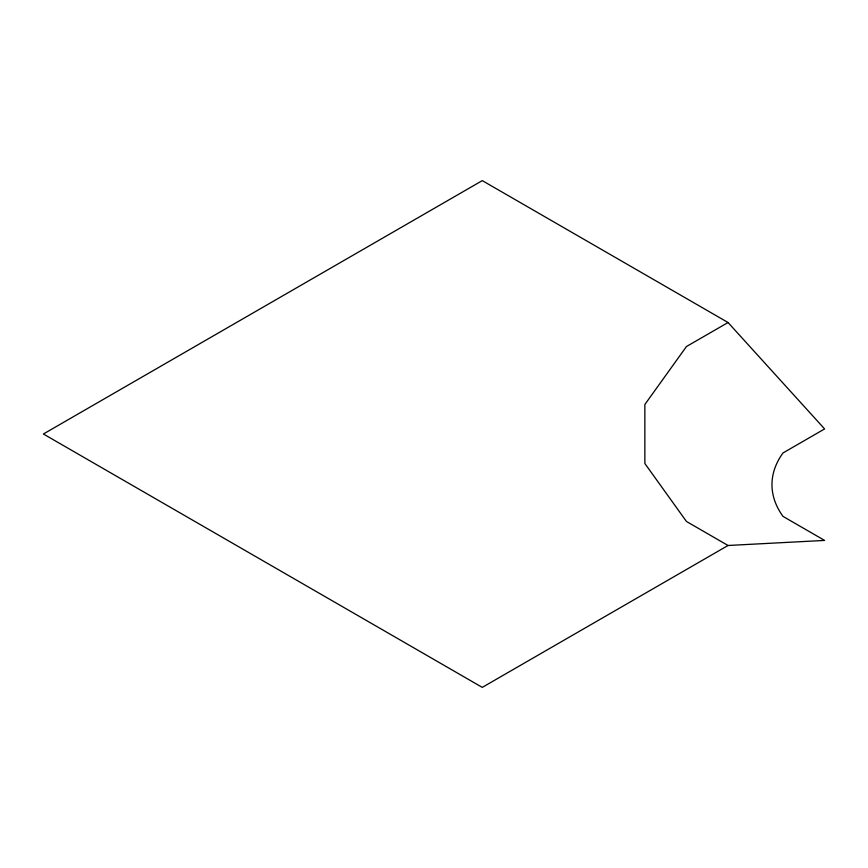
<?xml version="1.0" encoding="UTF-8"?>
<svg xmlns="http://www.w3.org/2000/svg" width="868" height="868" viewBox="0 0 868 868"><rect width="100%" height="100%" fill="white"/><g stroke="black" fill="none" stroke-linecap="round" stroke-linejoin="round"><path stroke-width="1.3" d="M728.046 322.516L686.458 346.527L644.859 404.499L644.859 463.501L686.458 521.473L728.046 545.484L824.6 540.417L783.012 516.406A142.363 82.189 0 0 1 783.012 452.944L824.6 428.933L728.046 322.516L482.272 180.62L43.4 434L482.272 687.38L728.046 545.484"/></g></svg>
